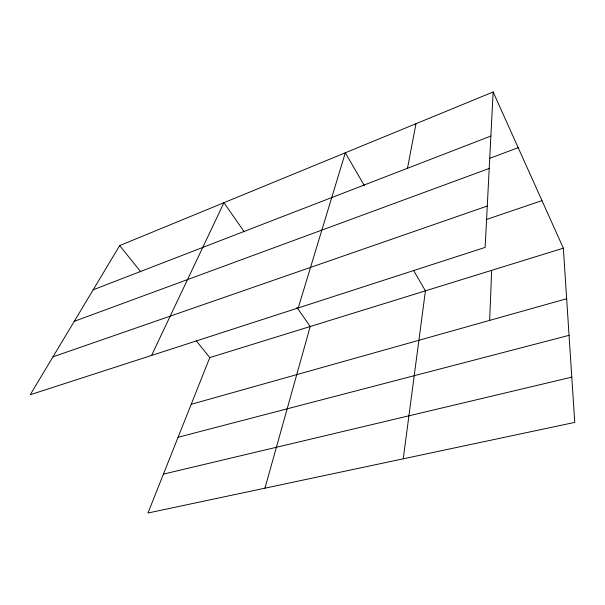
<?xml version="1.0" encoding="UTF-8"?>
<svg xmlns="http://www.w3.org/2000/svg" width="605" height="605" viewBox="0 0 605 605"><rect width="100%" height="100%" fill="white"/><g stroke="black" fill="none" stroke-linecap="round" stroke-linejoin="round"><path stroke-width="0.91" d="M489.657 320.393L491.668 270.352M493.143 91.983L485.149 247.407L30.25 394.725L119.684 245.585L493.143 91.983L563.346 248.163L574.75 422.396L147.968 513.017L209.776 357.593L563.346 248.163M403.233 458.817L425.428 290.854L413.631 270.511M407.498 168.273L415.968 123.722M264.952 488.174L310.214 326.511L296.919 307.438M298.227 307.945L345.319 152.785L364.248 185.41M151.583 355.43L223.941 202.705L244.223 231.813M93.178 289.795L490.874 136.042M489.286 158.495L518.183 147.688M74.279 321.308L489.211 168.455M52.975 356.837L487.275 206.04M486.238 219.554L541.974 200.626M191.203 404.306L566.658 298.741M178.089 437.271L569.055 335.336M163.441 474.108L571.786 377.149M119.684 245.585L140.768 271.811M196.413 340.986L209.776 357.593"/></g></svg>
